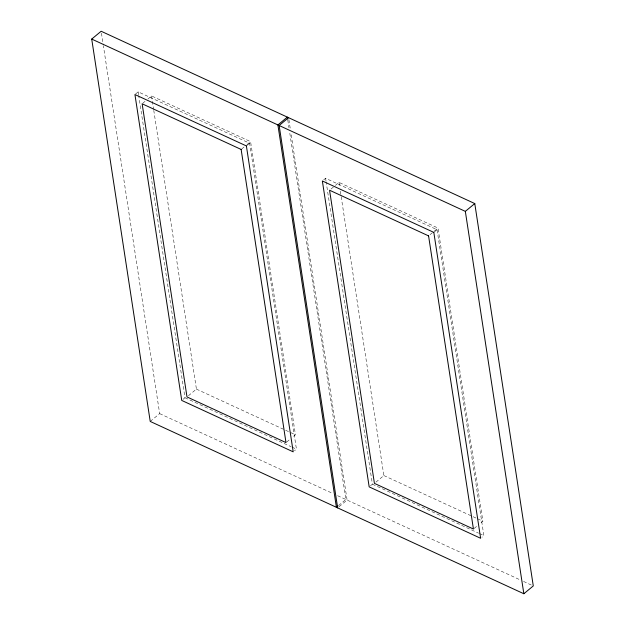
<?xml version="1.0" encoding="UTF-8"?>
<svg xmlns="http://www.w3.org/2000/svg" width="625" height="625" viewBox="0 0 625 625"><rect width="100%" height="100%" fill="white"/><g stroke="black" fill="none" stroke-linecap="round" stroke-linejoin="round"><path stroke-width="0.47" stroke-dasharray="3.12 2.34" d="M135.578 94L138.164 91.859L249.625 143.266L296.438 449.156L294.492 450.766M142.859 103.18L145.031 101.375M147.938 98.969L151.57 95.961L250.578 141.625L295.438 434.773L292.531 437.18M241.867 148.844L244.047 147.039M246.945 144.633L250.578 141.625M247.039 145.406L249.625 143.266M323.656 179.906L325.594 178.297L437.063 229.703L483.867 535.602L481.93 537.211M331.016 189.023L334.648 186.016M335.375 185.414L339 182.406L438.008 228.07L482.867 521.219L479.969 523.625M150.227 421.438L159.664 413.625L103.367 45.695M183.031 399.359L184.977 397.75L138.758 95.719M188.438 395.727L196.43 389.117L153.781 110.43M430.023 234.68L433.656 231.672M434.383 231.078L438.008 228.07M434.469 231.852L437.063 229.703M286.727 441.992L289.625 439.586M338.594 505.5L345.852 499.492L289.555 131.562M339.109 506.68L347.102 500.063L290.945 133.102M370.461 485.805L372.406 484.195L326.188 182.156M375.875 482.172L383.859 475.555L340.328 191.086M474.156 528.438L477.062 526.031M196.43 389.117L295.438 434.773M383.859 475.555L476.68 518.367M477.562 518.773L482.867 521.219M184.977 397.75L291.125 446.711M292.016 447.117L296.438 449.156M372.406 484.195L478.562 533.156M479.445 533.562L483.867 535.602M159.664 413.625L333.195 493.648M337.625 495.695L520.008 579.805M523.531 581.438L532.398 585.523M339 182.406L339.742 187.227M325.594 178.297L326.039 181.195M288.883 119.617L290.352 129.25M287.781 120.008L288.961 127.711M151.57 95.961L153.633 109.461M138.164 91.859L138.609 94.75M101.453 33.18L103.219 44.734"/><path stroke-width="0.94" d="M91.719 39.07L101.156 31.25L474.773 203.562L533.281 585.93L523.844 593.75L150.227 421.438L91.719 39.07L465.336 211.375L523.844 593.75M288.586 117.695L279.148 125.508L337.656 507.883M465.336 211.375L474.773 203.562M337.867 506.102L336.414 507.305L277.898 124.937L287.344 117.117L287.633 119.047M246.391 145.945L134.93 94.539L181.734 400.437L293.203 451.836L246.391 145.945M433.82 232.383L322.359 180.977L369.172 486.875L480.633 538.281L433.82 232.383M241.141 149.445L142.133 103.781L186.992 396.93L286 442.594L241.141 149.445M428.57 235.883L329.562 190.227L374.422 483.375L473.43 529.039L428.57 235.883"/></g></svg>
